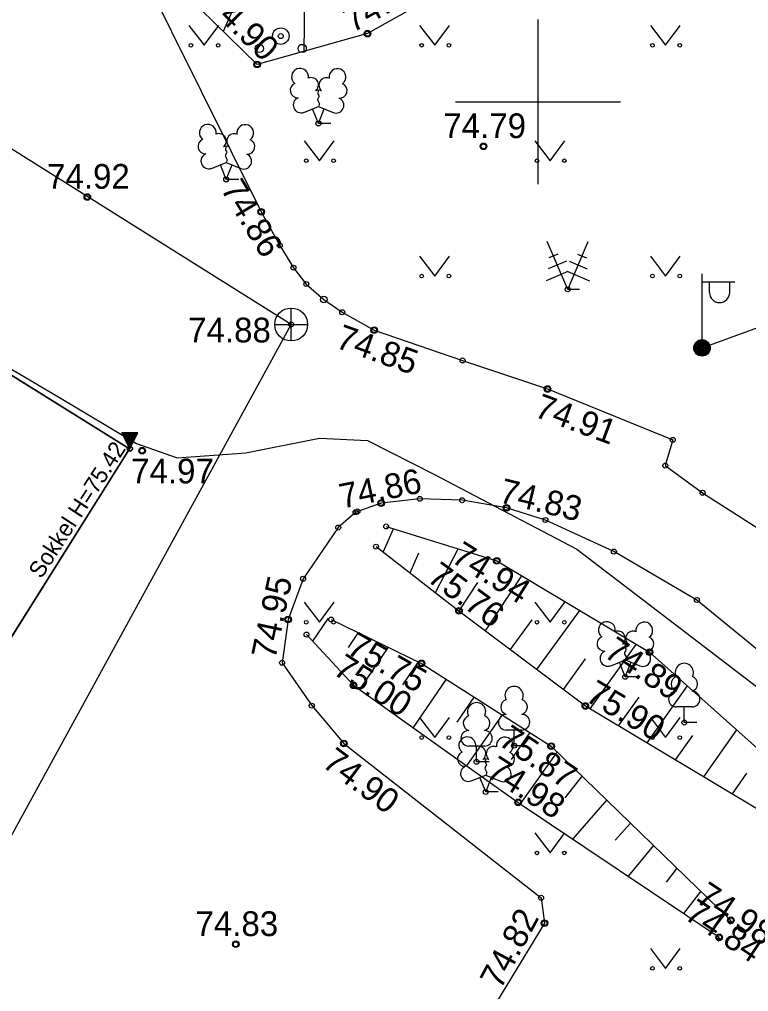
# Model space of a CAD drawing. Extents: x 629558 to 630049, y 6441509 to 6441980.
# Drawn here: x 629734.27 to 629756.39, y 6441823.01 to 6441852.5 of the extents above; entities that cross this region are included whole.
import ezdxf

# ---------------------------------------------------------------- set-up
doc = ezdxf.new("R2010")
doc.units = 0
for name, color, linetype in [('AED', 7, 'Continuous'), ('ELRAJATISMP', 7, 'Continuous'), ('HOONE', 7, 'Continuous'), ('HOONEDET', 7, 'Continuous'), ('KAEVUNR', 7, 'Continuous'), ('KOORDPUNKT', 7, 'Continuous'), ('KORGUS-EH2000', 7, 'Continuous'), ('Level 42', 7, 'Continuous'), ('MOOTMPUNKT', 7, 'Continuous'), ('SIKAEV', 7, 'Continuous'), ('SITRASS', 7, 'Continuous'), ('SKTRASS', 7, 'Continuous'), ('VORK', 7, 'Continuous'), ('VTRASS', 7, 'Continuous')]:
    doc.layers.add(name, color=color, linetype=linetype)

msp = doc.modelspace()

# ---------------------------------------------------------------- linework, layer by layer
at = {"layer": 'AED'}
msp.add_lwpolyline([(629737.087, 6441873.394), (629722.059, 6441849.249), (629724.173, 6441847.918), (629725.519, 6441847.034), (629731.723, 6441843.251), (629735.489, 6441841.031), (629737.824, 6441839.637), (629739.057, 6441839.205), (629741.136, 6441839.355), (629743.376, 6441839.795), (629744.831, 6441839.727), (629746.843, 6441838.708), (629751.175, 6441836.428), (629757.316, 6441831.742)], dxfattribs=at)
at = {"layer": 'ELRAJATISMP'}
for points in [[(629722.558, 6441818.316), (629724.907, 6441816.964), (629725.699, 6441816.536), (629726.374, 6441816.789), (629726.94, 6441817.156), (629727.384, 6441817.749), (629729.388, 6441820.931), (629733.251, 6441827.159), (629733.282, 6441827.299), (629733.152, 6441827.771), (629732.743, 6441828.188), (629732.047, 6441828.688), (629731.284, 6441829.166), (629731.312, 6441829.226), (629731.408, 6441829.471), (629732.544, 6441831.31), (629732.496, 6441831.339), (629737.614, 6441839.474), (629725.042, 6441847.309), (629732.669, 6441859.521)], [(629737.067, 6441855.803), (629741.601, 6441846.665), (629742.167, 6441845.645), (629742.583, 6441844.969), (629742.972, 6441844.474), (629743.502, 6441844.006), (629744.063, 6441843.617), (629745.031, 6441843.076), (629747.713, 6441842.156), (629750.292, 6441841.29), (629754.087, 6441839.747), (629753.862, 6441838.966), (629754.992, 6441838.143), (629757.845, 6441836.32)], [(629757.373, 6441832.787), (629754.821, 6441834.888), (629752.302, 6441836.357), (629750.228, 6441837.315), (629749.047, 6441837.685), (629747.7, 6441837.916), (629746.416, 6441837.958), (629745.246, 6441837.829), (629744.47, 6441837.558), (629743.94, 6441837.086), (629742.874, 6441835.534), (629742.419, 6441834.299), (629742.239, 6441832.985), (629743.139, 6441831.685), (629744.11, 6441830.539), (629750.095, 6441825.855), (629750.194, 6441825.087), (629746.768, 6441819.44)]]:
    msp.add_lwpolyline(points, dxfattribs=at)
at = {"layer": 'HOONE'}
msp.add_lwpolyline([(629732.469, 6441831.296), (629726.537, 6441835.167), (629725.894, 6441834.155), (629725.479, 6441834.427), (629726.006, 6441835.219), (629723.498, 6441836.888), (629722.917, 6441836.014), (629722.553, 6441836.278), (629723.129, 6441837.183), (629718.165, 6441840.271), (629717.894, 6441839.835), (629706.972, 6441846.63), (629711.239, 6441853.398), (629706.285, 6441856.476), (629722.611, 6441882.412), (629737.056, 6441873.382), (629721.965, 6441849.226), (629737.614, 6441839.474), (629732.469, 6441831.296)], dxfattribs=at)
at = {"layer": 'HOONEDET'}
for p, q in [((629737.621, 6441839.474), (629737.375, 6441839.961)), ((629737.867, 6441839.961), (629737.375, 6441839.961)), ((629737.383, 6441839.944), (629737.727, 6441839.683)), ((629737.402, 6441839.961), (629737.738, 6441839.705)), ((629737.409, 6441839.893), (629737.715, 6441839.66)), ((629737.444, 6441839.961), (629737.75, 6441839.728)), ((629737.485, 6441839.961), (629737.761, 6441839.751)), ((629737.526, 6441839.961), (629737.773, 6441839.773)), ((629737.567, 6441839.961), (629737.784, 6441839.796)), ((629737.609, 6441839.961), (629737.795, 6441839.819)), ((629737.621, 6441839.474), (629737.867, 6441839.961)), ((629737.65, 6441839.961), (629737.807, 6441839.841)), ((629737.691, 6441839.961), (629737.818, 6441839.864)), ((629737.732, 6441839.961), (629737.83, 6441839.887)), ((629737.774, 6441839.961), (629737.841, 6441839.909)), ((629737.815, 6441839.961), (629737.853, 6441839.932)), ((629737.856, 6441839.961), (629737.864, 6441839.955)), ((629737.435, 6441839.842), (629737.704, 6441839.637)), ((629737.461, 6441839.791), (629737.692, 6441839.615)), ((629737.486, 6441839.74), (629737.681, 6441839.592)), ((629737.512, 6441839.689), (629737.669, 6441839.569)), ((629737.538, 6441839.637), (629737.658, 6441839.547)), ((629737.564, 6441839.586), (629737.646, 6441839.524)), ((629737.59, 6441839.535), (629737.635, 6441839.501)), ((629737.616, 6441839.484), (629737.623, 6441839.478))]:
    msp.add_line(p, q, dxfattribs=at)
at = {"layer": 'KAEVUNR'}
for p, q in [((629754.975, 6441842.787), (629754.975, 6441844.787)), ((629754.975, 6441844.537), (629755.975, 6441844.537)), ((629755.202, 6441844.216), (629755.202, 6441844.537)), ((629755.814, 6441844.216), (629755.814, 6441844.537)), ((629754.975, 6441842.537), (629754.975, 6441842.537))]:
    msp.add_line(p, q, dxfattribs=at)
for radius in [0.25, 0.225, 0.2, 0.175, 0.15, 0.125, 0.1, 0.075, 0.05, 0.025]:
    msp.add_circle((629754.975, 6441842.537), radius, dxfattribs=at)
msp.add_arc((629755.508, 6441844.216), 0.306, 180, 0, dxfattribs=at)
at = {"layer": 'KOORDPUNKT'}
for p, q in [((629741.617, 6441854.811), (629740.452, 6441852.139)), ((629742.94, 6441854.728), (629742.902, 6441851.531)), ((629745.306, 6441836.339), (629745.622, 6441837.049)), ((629746.12, 6441835.71), (629746.39, 6441836.315)), ((629746.889, 6441835.116), (629747.582, 6441836.44)), ((629748.412, 6441833.954), (629749.506, 6441835.625)), ((629747.612, 6441834.557), (629748.174, 6441835.417)), ((629749.964, 6441832.784), (629751.269, 6441834.568)), ((629743.64, 6441834.34), (629743.161, 6441833.643)), ((629749.168, 6441833.384), (629749.822, 6441834.284)), ((629744.549, 6441833.898), (629744.243, 6441833.451)), ((629745.459, 6441833.456), (629744.581, 6441832.176)), ((629751.581, 6441831.587), (629752.981, 6441833.543)), ((629750.772, 6441832.175), (629751.44, 6441833.108)), ((629746.369, 6441833.015), (629745.892, 6441832.32)), ((629747.219, 6441832.487), (629746.211, 6441831.017)), ((629753.308, 6441830.555), (629754.53, 6441832.281)), ((629748.064, 6441831.948), (629747.54, 6441831.187)), ((629752.441, 6441831.073), (629753.065, 6441831.943)), ((629748.913, 6441831.407), (629747.834, 6441829.862)), ((629749.757, 6441830.868), (629749.183, 6441830.047)), ((629754.169, 6441830.041), (629754.694, 6441830.782)), ((629755.034, 6441829.524), (629756.029, 6441830.946)), ((629750.581, 6441830.282), (629749.456, 6441828.71)), ((629751.335, 6441829.55), (629750.811, 6441828.885)), ((629755.895, 6441829.01), (629756.33, 6441829.632)), ((629752.083, 6441828.825), (629751.052, 6441827.639)), ((629752.805, 6441828.123), (629752.344, 6441827.602)), ((629753.508, 6441827.441), (629752.737, 6441826.508)), ((629754.216, 6441826.753), (629753.884, 6441826.326)), ((629754.938, 6441826.053), (629754.416, 6441825.381)), ((629755.66, 6441825.352), (629755.463, 6441825.099))]:
    msp.add_line(p, q, dxfattribs=at)
for points in [[(629746.599, 6441881.555), (629748.269, 6441881.727), (629751.235, 6441879.537), (629753.585, 6441877.709), (629756.576, 6441875.506), (629758.082, 6441873.152), (629758.3, 6441870.826), (629757.786, 6441866.107), (629755.844, 6441861.453), (629754.275, 6441857.734), (629753.59, 6441856.976), (629744.826, 6441852.069), (629741.485, 6441851.135), (629739.765, 6441852.807), (629738.263, 6441854.255), (629737.558, 6441856.046), (629737.621, 6441858.07), (629738.141, 6441860.564), (629740.109, 6441864.276), (629742.059, 6441868.606), (629743.293, 6441873.23), (629743.327, 6441876.644), (629744.84, 6441878.897)], [(629745.395, 6441837.12), (629748.754, 6441836.075), (629753.381, 6441833.303), (629758.432, 6441828.808), (629762.959, 6441825.541), (629763.755, 6441824.547)], [(629745.087, 6441836.508), (629747.603, 6441834.564), (629751.436, 6441831.674), (629757.108, 6441828.285), (629761.983, 6441824.985), (629763.755, 6441824.547)], [(629743.726, 6441834.298), (629746.467, 6441832.967), (629750.401, 6441830.457), (629755.846, 6441825.171)], [(629742.979, 6441833.839), (629744.405, 6441832.301), (629749.397, 6441828.75), (629755.496, 6441824.656)]]:
    msp.add_lwpolyline(points, dxfattribs=at)
at = {"layer": 'KORGUS-EH2000'}
for centre in [(629744.826, 6441852.069), (629741.485, 6441851.135), (629748.348, 6441848.65), (629736.33, 6441847.114), (629741.601, 6441846.665), (629743.502, 6441844.006), (629745.031, 6441843.076), (629750.292, 6441841.29), (629737.993, 6441839.42), (629745.246, 6441837.829), (629749.047, 6441837.685), (629748.754, 6441836.075), (629747.603, 6441834.564), (629742.419, 6441834.299), (629753.381, 6441833.303), (629746.467, 6441832.967), (629744.405, 6441832.301), (629751.436, 6441831.674), (629744.11, 6441830.539), (629750.401, 6441830.457), (629749.397, 6441828.75), (629750.194, 6441825.087), (629755.846, 6441825.171), (629740.831, 6441824.445), (629755.496, 6441824.656)]:
    msp.add_circle(centre, 0.1, dxfattribs=at)
at = {"layer": 'Level 42'}
for p, q in [((629739.408, 6441852.321), (629739.872, 6441851.715)), ((629739.872, 6441851.715), (629740.317, 6441852.321)), ((629746.408, 6441852.321), (629746.872, 6441851.715)), ((629746.872, 6441851.715), (629747.317, 6441852.321)), ((629753.408, 6441852.321), (629753.872, 6441851.715)), ((629753.872, 6441851.715), (629754.317, 6441852.321)), ((629742.908, 6441848.821), (629743.372, 6441848.215)), ((629743.372, 6441848.215), (629743.817, 6441848.821)), ((629749.908, 6441848.821), (629750.372, 6441848.215)), ((629750.372, 6441848.215), (629750.817, 6441848.821)), ((629746.408, 6441845.321), (629746.872, 6441844.715)), ((629746.872, 6441844.715), (629747.317, 6441845.321)), ((629753.408, 6441845.321), (629753.872, 6441844.715)), ((629753.872, 6441844.715), (629754.317, 6441845.321)), ((629742.908, 6441834.821), (629743.372, 6441834.215)), ((629743.372, 6441834.215), (629743.817, 6441834.821)), ((629749.908, 6441834.821), (629750.372, 6441834.215)), ((629750.372, 6441834.215), (629750.817, 6441834.821)), ((629746.408, 6441831.321), (629746.872, 6441830.715)), ((629746.872, 6441830.715), (629747.317, 6441831.321)), ((629753.408, 6441831.321), (629753.872, 6441830.715)), ((629753.872, 6441830.715), (629754.317, 6441831.321)), ((629749.908, 6441827.821), (629750.372, 6441827.215)), ((629750.372, 6441827.215), (629750.817, 6441827.821)), ((629753.408, 6441824.321), (629753.872, 6441823.715)), ((629753.872, 6441823.715), (629754.317, 6441824.321))]:
    msp.add_line(p, q, dxfattribs=at)
for centre in [(629739.471, 6441851.715), (629740.299, 6441851.715), (629746.471, 6441851.715), (629747.299, 6441851.715), (629753.471, 6441851.715), (629754.299, 6441851.715), (629742.971, 6441848.215), (629743.799, 6441848.215), (629749.971, 6441848.215), (629750.799, 6441848.215), (629746.471, 6441844.715), (629747.299, 6441844.715), (629753.471, 6441844.715), (629754.299, 6441844.715), (629742.971, 6441834.215), (629743.799, 6441834.215), (629749.971, 6441834.215), (629750.799, 6441834.215), (629746.471, 6441830.715), (629747.299, 6441830.715), (629753.471, 6441830.715), (629754.299, 6441830.715), (629749.971, 6441827.215), (629750.799, 6441827.215), (629753.471, 6441823.715), (629754.299, 6441823.715)]:
    msp.add_circle(centre, 0.055, dxfattribs=at)
at = {"layer": 'MOOTMPUNKT'}
for centre in [(629742.198, 6441851.995), (629744.826, 6441852.069), (629741.485, 6441851.135), (629743.339, 6441849.347), (629748.348, 6441848.65), (629740.541, 6441847.649), (629740.541, 6441847.648), (629740.541, 6441847.648), (629736.33, 6441847.114), (629741.601, 6441846.665), (629742.167, 6441845.645), (629742.583, 6441844.969), (629742.972, 6441844.474), (629750.901, 6441844.313), (629744.063, 6441843.617), (629742.513, 6441843.246), (629745.031, 6441843.076), (629754.912, 6441842.624), (629747.713, 6441842.156), (629750.292, 6441841.29), (629737.621, 6441839.484), (629737.621, 6441839.474), (629754.087, 6441839.747), (629737.617, 6441839.472), (629737.993, 6441839.42), (629753.862, 6441838.966), (629754.992, 6441838.143), (629745.246, 6441837.829), (629746.416, 6441837.958), (629747.7, 6441837.916), (629744.466, 6441837.554), (629744.522, 6441837.576), (629749.047, 6441837.685), (629745.395, 6441837.12), (629750.228, 6441837.315), (629743.94, 6441837.086), (629745.087, 6441836.508), (629752.302, 6441836.357), (629748.754, 6441836.075), (629742.874, 6441835.534), (629754.821, 6441834.888), (629747.603, 6441834.564), (629742.419, 6441834.299), (629743.726, 6441834.298), (629742.979, 6441833.839), (629753.381, 6441833.303), (629742.239, 6441832.985), (629746.467, 6441832.967), (629752.645, 6441832.56), (629744.405, 6441832.301), (629743.139, 6441831.685), (629751.436, 6441831.674), (629754.438, 6441831.171), (629744.11, 6441830.539), (629749.274, 6441830.47), (629750.401, 6441830.457), (629748.138, 6441829.981), (629748.414, 6441829.065), (629749.397, 6441828.75), (629750.095, 6441825.855), (629750.194, 6441825.087), (629755.846, 6441825.171), (629740.831, 6441824.445), (629755.496, 6441824.656)]:
    msp.add_circle(centre, 0.075, dxfattribs=at)
at = {"layer": 'SIKAEV'}
for p, q in [((629742.513, 6441842.746), (629742.513, 6441843.746)), ((629742.013, 6441843.246), (629743.013, 6441843.246))]:
    msp.add_line(p, q, dxfattribs=at)
msp.add_circle((629742.513, 6441843.246), 0.5, dxfattribs=at)
at = {"layer": 'SITRASS'}
for p, q in [((629742.513, 6441843.246), (629729.54, 6441851.383)), ((629726.505, 6441814.01), (629742.513, 6441843.246))]:
    msp.add_line(p, q, dxfattribs=at)
at = {"layer": 'SKTRASS'}
for p, q in [((629742.899, 6441849.682), (629743.344, 6441849.857)), ((629743.339, 6441849.347), (629743.164, 6441849.787)), ((629743.339, 6441849.347), (629743.519, 6441849.787)), ((629743.344, 6441849.857), (629743.784, 6441849.677)), ((629743.719, 6441849.347), (629743.339, 6441849.347)), ((629740.101, 6441847.983), (629740.546, 6441848.158)), ((629740.546, 6441848.158), (629740.986, 6441847.978)), ((629740.541, 6441847.648), (629740.366, 6441848.088)), ((629740.541, 6441847.648), (629740.721, 6441848.088)), ((629740.921, 6441847.648), (629740.541, 6441847.648)), ((629750.901, 6441844.313), (629750.28, 6441845.76)), ((629750.901, 6441844.313), (629751.522, 6441845.76)), ((629750.861, 6441845.166), (629750.31, 6441844.93)), ((629750.605, 6441845.383), (629750.329, 6441845.265)), ((629750.941, 6441845.166), (629751.492, 6441844.93)), ((629751.197, 6441845.383), (629751.473, 6441845.265)), ((629750.901, 6441844.857), (629750.244, 6441844.575)), ((629750.901, 6441844.857), (629751.558, 6441844.575)), ((629751.261, 6441844.313), (629750.901, 6441844.313)), ((629752.205, 6441832.895), (629752.65, 6441833.07)), ((629752.65, 6441833.07), (629753.09, 6441832.89)), ((629752.645, 6441832.56), (629752.47, 6441833)), ((629752.645, 6441832.56), (629752.825, 6441833)), ((629753.025, 6441832.56), (629752.645, 6441832.56)), ((629754.678, 6441831.646), (629754.198, 6441831.646)), ((629754.438, 6441831.171), (629754.438, 6441831.646)), ((629754.818, 6441831.171), (629754.438, 6441831.171)), ((629749.514, 6441830.945), (629749.034, 6441830.945)), ((629749.274, 6441830.47), (629749.274, 6441830.945)), ((629748.378, 6441830.456), (629747.898, 6441830.456)), ((629748.138, 6441829.981), (629748.138, 6441830.456)), ((629749.654, 6441830.47), (629749.274, 6441830.47)), ((629748.518, 6441829.981), (629748.138, 6441829.981)), ((629747.974, 6441829.4), (629748.419, 6441829.575)), ((629748.419, 6441829.575), (629748.859, 6441829.395)), ((629748.414, 6441829.065), (629748.239, 6441829.505)), ((629748.414, 6441829.065), (629748.594, 6441829.505)), ((629748.794, 6441829.065), (629748.414, 6441829.065))]:
    msp.add_line(p, q, dxfattribs=at)
for points in [[(629743.344, 6441850.352), (629743.324, 6441850.277), (629743.324, 6441850.257), (629743.334, 6441850.227), (629743.354, 6441850.192), (629743.359, 6441850.172), (629743.344, 6441850.137), (629743.319, 6441850.087), (629743.314, 6441850.062), (629743.319, 6441850.047), (629743.329, 6441850.017), (629743.364, 6441849.957), (629743.369, 6441849.937), (629743.364, 6441849.917), (629743.349, 6441849.882), (629743.344, 6441849.857)], [(629740.546, 6441848.653), (629740.526, 6441848.578), (629740.526, 6441848.558), (629740.536, 6441848.528), (629740.556, 6441848.493), (629740.561, 6441848.473), (629740.546, 6441848.438), (629740.521, 6441848.388), (629740.516, 6441848.363), (629740.521, 6441848.348), (629740.531, 6441848.318), (629740.566, 6441848.258), (629740.571, 6441848.238), (629740.566, 6441848.218), (629740.551, 6441848.183), (629740.546, 6441848.158)], [(629752.65, 6441833.565), (629752.63, 6441833.49), (629752.63, 6441833.47), (629752.64, 6441833.44), (629752.66, 6441833.405), (629752.665, 6441833.385), (629752.65, 6441833.35), (629752.625, 6441833.3), (629752.62, 6441833.275), (629752.625, 6441833.26), (629752.635, 6441833.23), (629752.67, 6441833.17), (629752.675, 6441833.15), (629752.67, 6441833.13), (629752.655, 6441833.095), (629752.65, 6441833.07)], [(629748.419, 6441830.07), (629748.399, 6441829.995), (629748.399, 6441829.975), (629748.409, 6441829.945), (629748.429, 6441829.91), (629748.434, 6441829.89), (629748.419, 6441829.855), (629748.394, 6441829.805), (629748.389, 6441829.78), (629748.394, 6441829.765), (629748.404, 6441829.735), (629748.439, 6441829.675), (629748.444, 6441829.655), (629748.439, 6441829.635), (629748.424, 6441829.6), (629748.419, 6441829.575)]]:
    msp.add_lwpolyline(points, dxfattribs=at)
for centre, radius in [((629742.198, 6441851.995), 0.25), ((629741.548, 6441851.62), 0.125), ((629742.848, 6441851.62), 0.125)]:
    msp.add_circle(centre, radius, dxfattribs=at)
for centre, radius, start, end in [((629742.782, 6441850.761), 0.256, 111.5027, 232.5173), ((629742.782, 6441850.761), 0.256, 350.4856, 111.5002), ((629743.918, 6441850.752), 0.256, 67.6168, 188.6314), ((629743.918, 6441850.752), 0.256, 306.5997, 67.6143), ((629742.708, 6441850.35), 0.224, 111.4304, 274.4987), ((629743.117, 6441850.511), 0.224, 308.5041, 111.5725), ((629743.58, 6441850.506), 0.225, 67.7016, 230.5126), ((629743.985, 6441850.34), 0.224, 264.6183, 67.6866), ((629743.343, 6441850.114), 0.237, 66.7655, 111.5015), ((629742.813, 6441849.905), 0.237, 111.5014, 291.5004), ((629743.874, 6441849.897), 0.237, 247.6166, 67.6155), ((629739.984, 6441849.062), 0.256, 111.5027, 232.5173), ((629739.984, 6441849.062), 0.256, 350.4856, 111.5002), ((629741.12, 6441849.053), 0.256, 67.6168, 188.6314), ((629741.12, 6441849.053), 0.256, 306.5997, 67.6143), ((629740.319, 6441848.812), 0.224, 308.5041, 111.5725), ((629740.782, 6441848.807), 0.225, 67.7016, 230.5126), ((629739.91, 6441848.651), 0.224, 111.4304, 274.4987), ((629741.187, 6441848.641), 0.224, 264.6183, 67.6866), ((629740.015, 6441848.206), 0.237, 111.5014, 291.5004), ((629740.545, 6441848.415), 0.237, 66.7655, 111.5015), ((629741.076, 6441848.198), 0.237, 247.6166, 67.6155), ((629752.088, 6441833.974), 0.256, 111.5027, 232.5173), ((629752.088, 6441833.974), 0.256, 350.4856, 111.5002), ((629752.423, 6441833.724), 0.224, 308.5041, 111.5725), ((629753.224, 6441833.965), 0.256, 67.6168, 188.6314), ((629753.224, 6441833.965), 0.256, 306.5997, 67.6143), ((629752.014, 6441833.563), 0.224, 111.4304, 274.4987), ((629752.886, 6441833.719), 0.225, 67.7016, 230.5126), ((629753.291, 6441833.553), 0.224, 264.6183, 67.6866), ((629752.649, 6441833.327), 0.237, 66.7655, 111.5015), ((629752.119, 6441833.118), 0.237, 111.5014, 291.5004), ((629753.18, 6441833.11), 0.237, 247.6166, 67.6155), ((629754.438, 6441832.691), 0.277, 332.5799, 207.4201), ((629754.268, 6441832.344), 0.233, 109.0217, 253.1415), ((629754.608, 6441832.344), 0.233, 286.8508, 70.9859), ((629749.274, 6441831.99), 0.277, 332.5799, 207.4201), ((629754.201, 6441831.883), 0.238, 90.0016, 269.3953), ((629754.675, 6441831.883), 0.238, 270.6047, 89.9984), ((629748.138, 6441831.501), 0.277, 332.5799, 207.4201), ((629749.104, 6441831.643), 0.233, 109.0217, 253.1415), ((629749.444, 6441831.643), 0.233, 286.8508, 70.9859), ((629747.968, 6441831.154), 0.233, 109.0217, 253.1415), ((629748.308, 6441831.154), 0.233, 286.8508, 70.9859), ((629749.037, 6441831.182), 0.238, 90.0016, 269.3953), ((629749.511, 6441831.182), 0.238, 270.6047, 89.9984), ((629747.857, 6441830.479), 0.256, 111.5027, 232.5173), ((629747.901, 6441830.693), 0.238, 90.0016, 269.3953), ((629747.857, 6441830.479), 0.256, 350.4856, 111.5002), ((629748.375, 6441830.693), 0.238, 270.6047, 89.9984), ((629748.993, 6441830.47), 0.256, 67.6168, 188.6314), ((629748.993, 6441830.47), 0.256, 306.5997, 67.6143), ((629748.192, 6441830.229), 0.224, 308.5041, 111.5725), ((629748.655, 6441830.224), 0.225, 67.7016, 230.5126), ((629747.783, 6441830.068), 0.224, 111.4304, 274.4987), ((629749.06, 6441830.058), 0.224, 264.6183, 67.6866), ((629747.888, 6441829.623), 0.237, 111.5014, 291.5004), ((629748.418, 6441829.832), 0.237, 66.7655, 111.5015), ((629748.949, 6441829.615), 0.237, 247.6166, 67.6155)]:
    msp.add_arc(centre, radius, start, end, dxfattribs=at)
at = {"layer": 'VORK'}
for p, q in [((629750, 6441852.5), (629750, 6441847.5)), ((629747.5, 6441850), (629752.5, 6441850))]:
    msp.add_line(p, q, dxfattribs=at)
at = {"layer": 'VTRASS'}
msp.add_lwpolyline([(629754.975, 6441842.537), (629768.717, 6441847.552), (629770.381, 6441846.729), (629777.635, 6441840.477), (629780.522, 6441832.677)], dxfattribs=at)

# ---------------------------------------------------------------- texts
at = {"layer": 'HOONEDET'}
msp.add_text('Sokkel H=75.42', height=0.5, rotation=56.947, dxfattribs=at).set_placement((629734.934, 6441835.508))
at = {"layer": 'KORGUS-EH2000'}
for s, rotation, p in [('74.86', 28.8737, (629744.371, 6441852.084)), ('74.90', 315.6183, (629739.887, 6441852.939)), ('74.86', 301.0643, (629740.358, 6441847.362)), ('74.85', 340.2633, (629743.826, 6441842.56)), ('74.91', 339.6412, (629749.851, 6441840.465)), ('74.86', 11.4743, (629744.057, 6441837.658)), ('74.83', 346.2837, (629748.783, 6441837.862)), ('74.94', 327.9547, (629747.327, 6441836.07)), ('75.76', 323.8327, (629746.594, 6441835.49)), ('74.95', 78.0236, (629742.031, 6441833.064)), ('75.75', 330.2658, (629744.154, 6441833.293)), ('74.89', 326.5636, (629751.96, 6441833.196)), ('75.00', 327.2098, (629743.743, 6441832.668)), ('75.90', 329.4271, (629751.397, 6441831.855)), ('75.87', 326.067, (629748.759, 6441830.521)), ('74.90', 323.1378, (629743.414, 6441829.867)), ('74.98', 327.4994, (629748.389, 6441829.565)), ('74.98', 326.3361, (629754.75, 6441825.757)), ('74.84', 326.2654, (629754.4, 6441825.243)), ('74.82', 61.7832, (629748.865, 6441823.046))]:
    msp.add_text(s, height=0.75, rotation=rotation, dxfattribs=at).set_placement(p)
for s, p in [('74.79', (629747.127, 6441848.9)), ('74.92', (629735.109, 6441847.364)), ('74.88', (629739.388, 6441842.703)), ('74.97', (629737.659, 6441838.426)), ('74.83', (629739.61, 6441824.695))]:
    msp.add_text(s, height=0.75, dxfattribs=at).set_placement(p)

doc.saveas('drawing.dxf')
